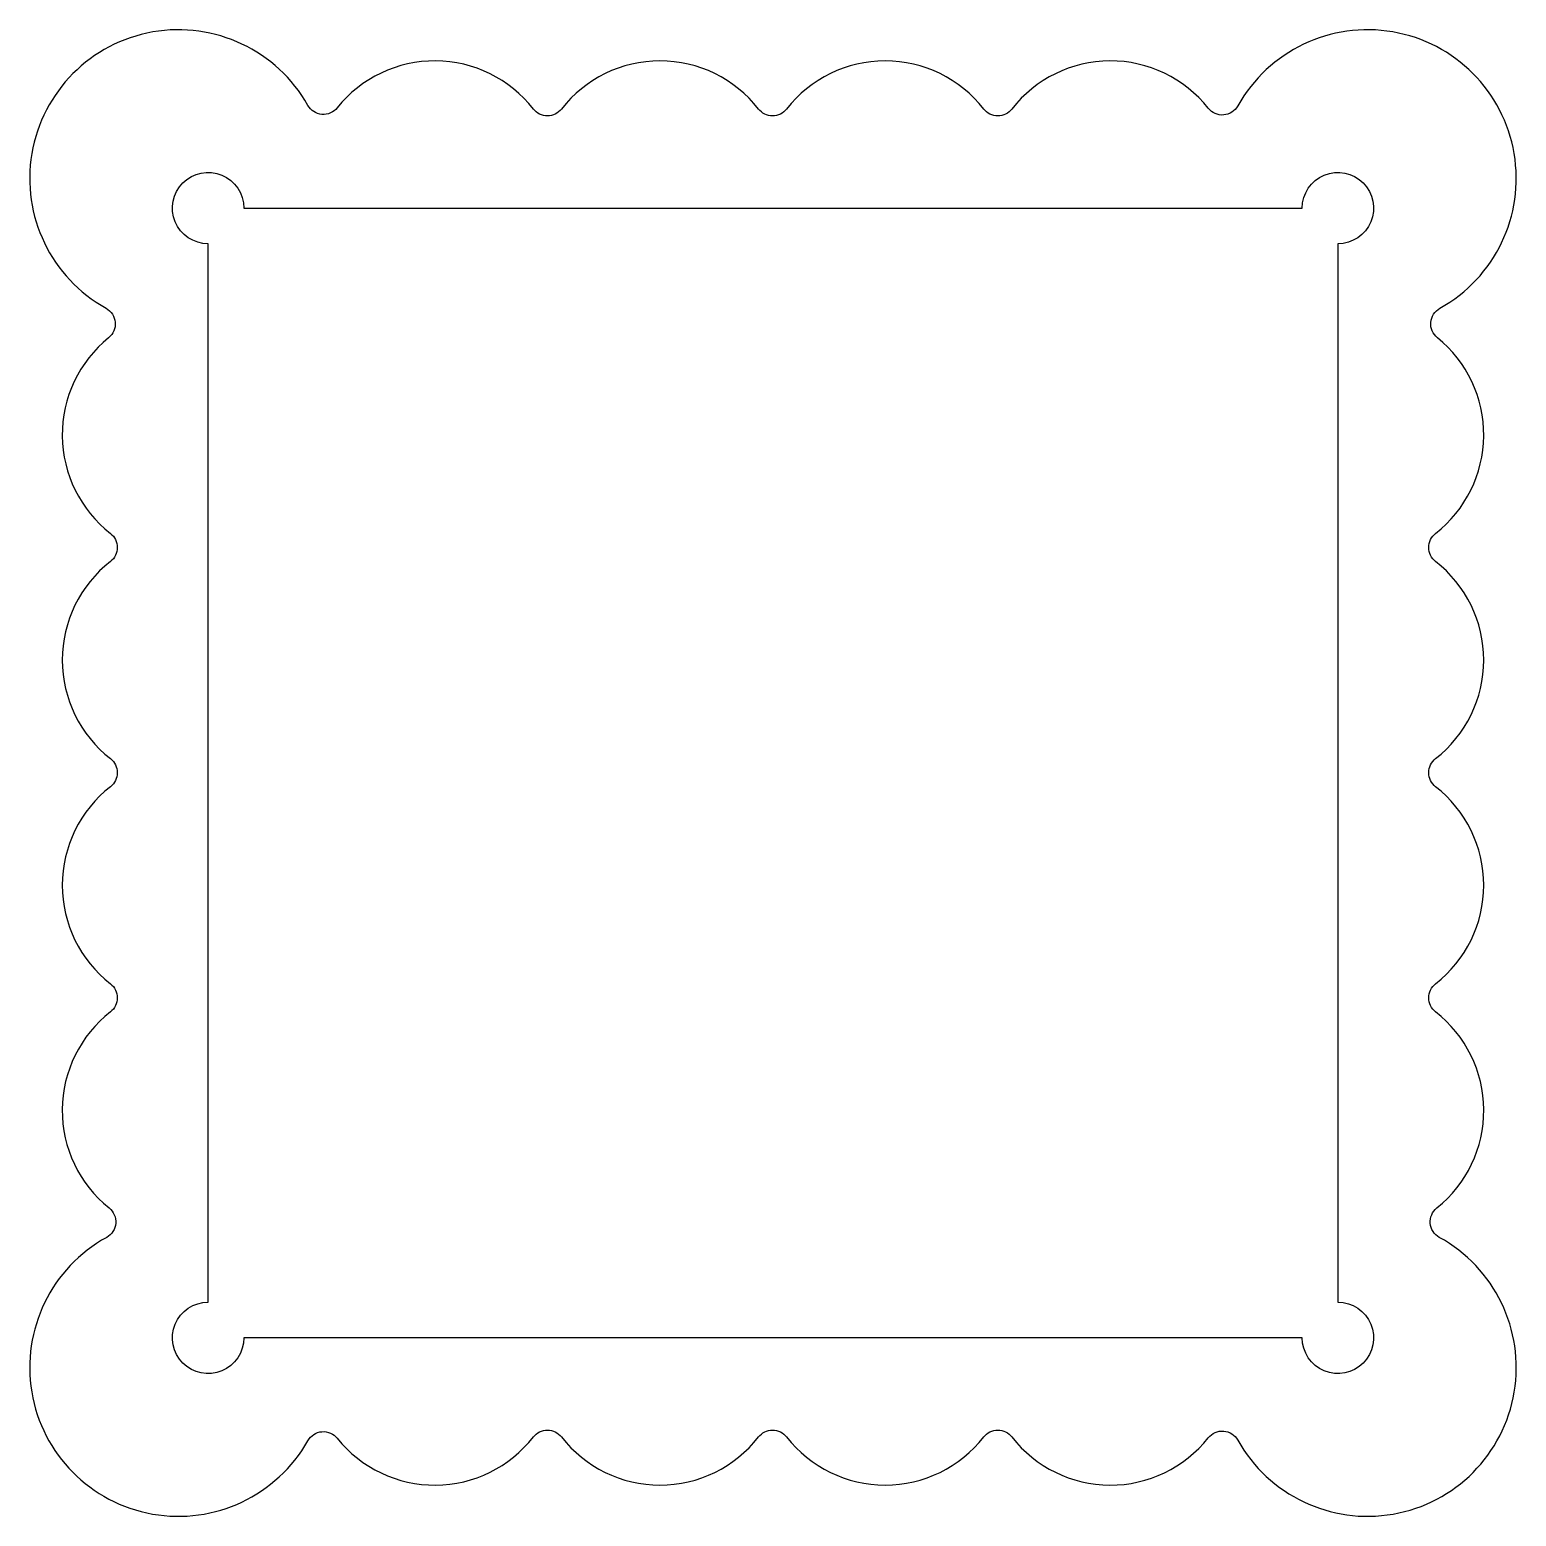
# Model space of a CAD drawing. Extents: x 144.9 to 169.9, y 210 to 235.
import ezdxf

# ---------------------------------------------------------------- set-up
doc = ezdxf.new("R2010")
doc.units = 0
doc.header["$LTSCALE"] = 15
doc.layers.get('0').update_dxf_attribs({"linetype": 'CONTINUOUS'})

msp = doc.modelspace()

# ---------------------------------------------------------------- linework, layer by layer
at = {"color": 0, "linetype": 'BYBLOCK'}
for points in [[(153.807, 211.32, 0.488755), (157.121, 211.32, -0.488755), (157.594, 211.32, 0.488755), (160.908, 211.32, -0.488755), (161.382, 211.32, 0.486222), (164.685, 211.306, -0.534126), (165.182, 211.266, 1.326807), (168.57, 214.676, -0.531081), (168.53, 215.171, 0.484566), (168.508, 218.468, -0.488755), (168.508, 218.941, 0.488755), (168.508, 222.255, -0.488755), (168.508, 222.728, 0.488755), (168.508, 226.042, -0.488755), (168.508, 226.516, 0.483102), (168.538, 229.806, -0.531423), (168.58, 230.301, 1.323533), (165.182, 233.705, -0.534126), (164.685, 233.665, 0.486222), (161.382, 233.652, -0.488755), (160.908, 233.652, 0.488755), (157.594, 233.652, -0.488755), (157.121, 233.652, 0.488755), (153.807, 233.652, -0.488755), (153.334, 233.652, 0.484566), (150.037, 233.674, -0.531081), (149.542, 233.714, 1.3207), (146.149, 230.301, -0.531423), (146.192, 229.806, 0.483102), (146.222, 226.516, -0.488755), (146.222, 226.042, 0.488755), (146.222, 222.728, -0.488755), (146.222, 222.255, 0.488755), (146.222, 218.941, -0.488755), (146.222, 218.468, 0.484566), (146.199, 215.171, -0.531081), (146.159, 214.676, 1.323965), (149.542, 211.257, -0.531081), (150.037, 211.297, 0.484566), (153.334, 211.32, -0.488755)], [(166.265, 231.986, -2.414214), (166.865, 231.386), (166.865, 213.586, -2.414214), (166.265, 212.986), (148.465, 212.986, -2.414214), (147.865, 213.586), (147.865, 231.386, -2.414214), (148.465, 231.986)]]:
    msp.add_lwpolyline(points, format="xyb", close=True, dxfattribs=at)

doc.saveas('drawing.dxf')
